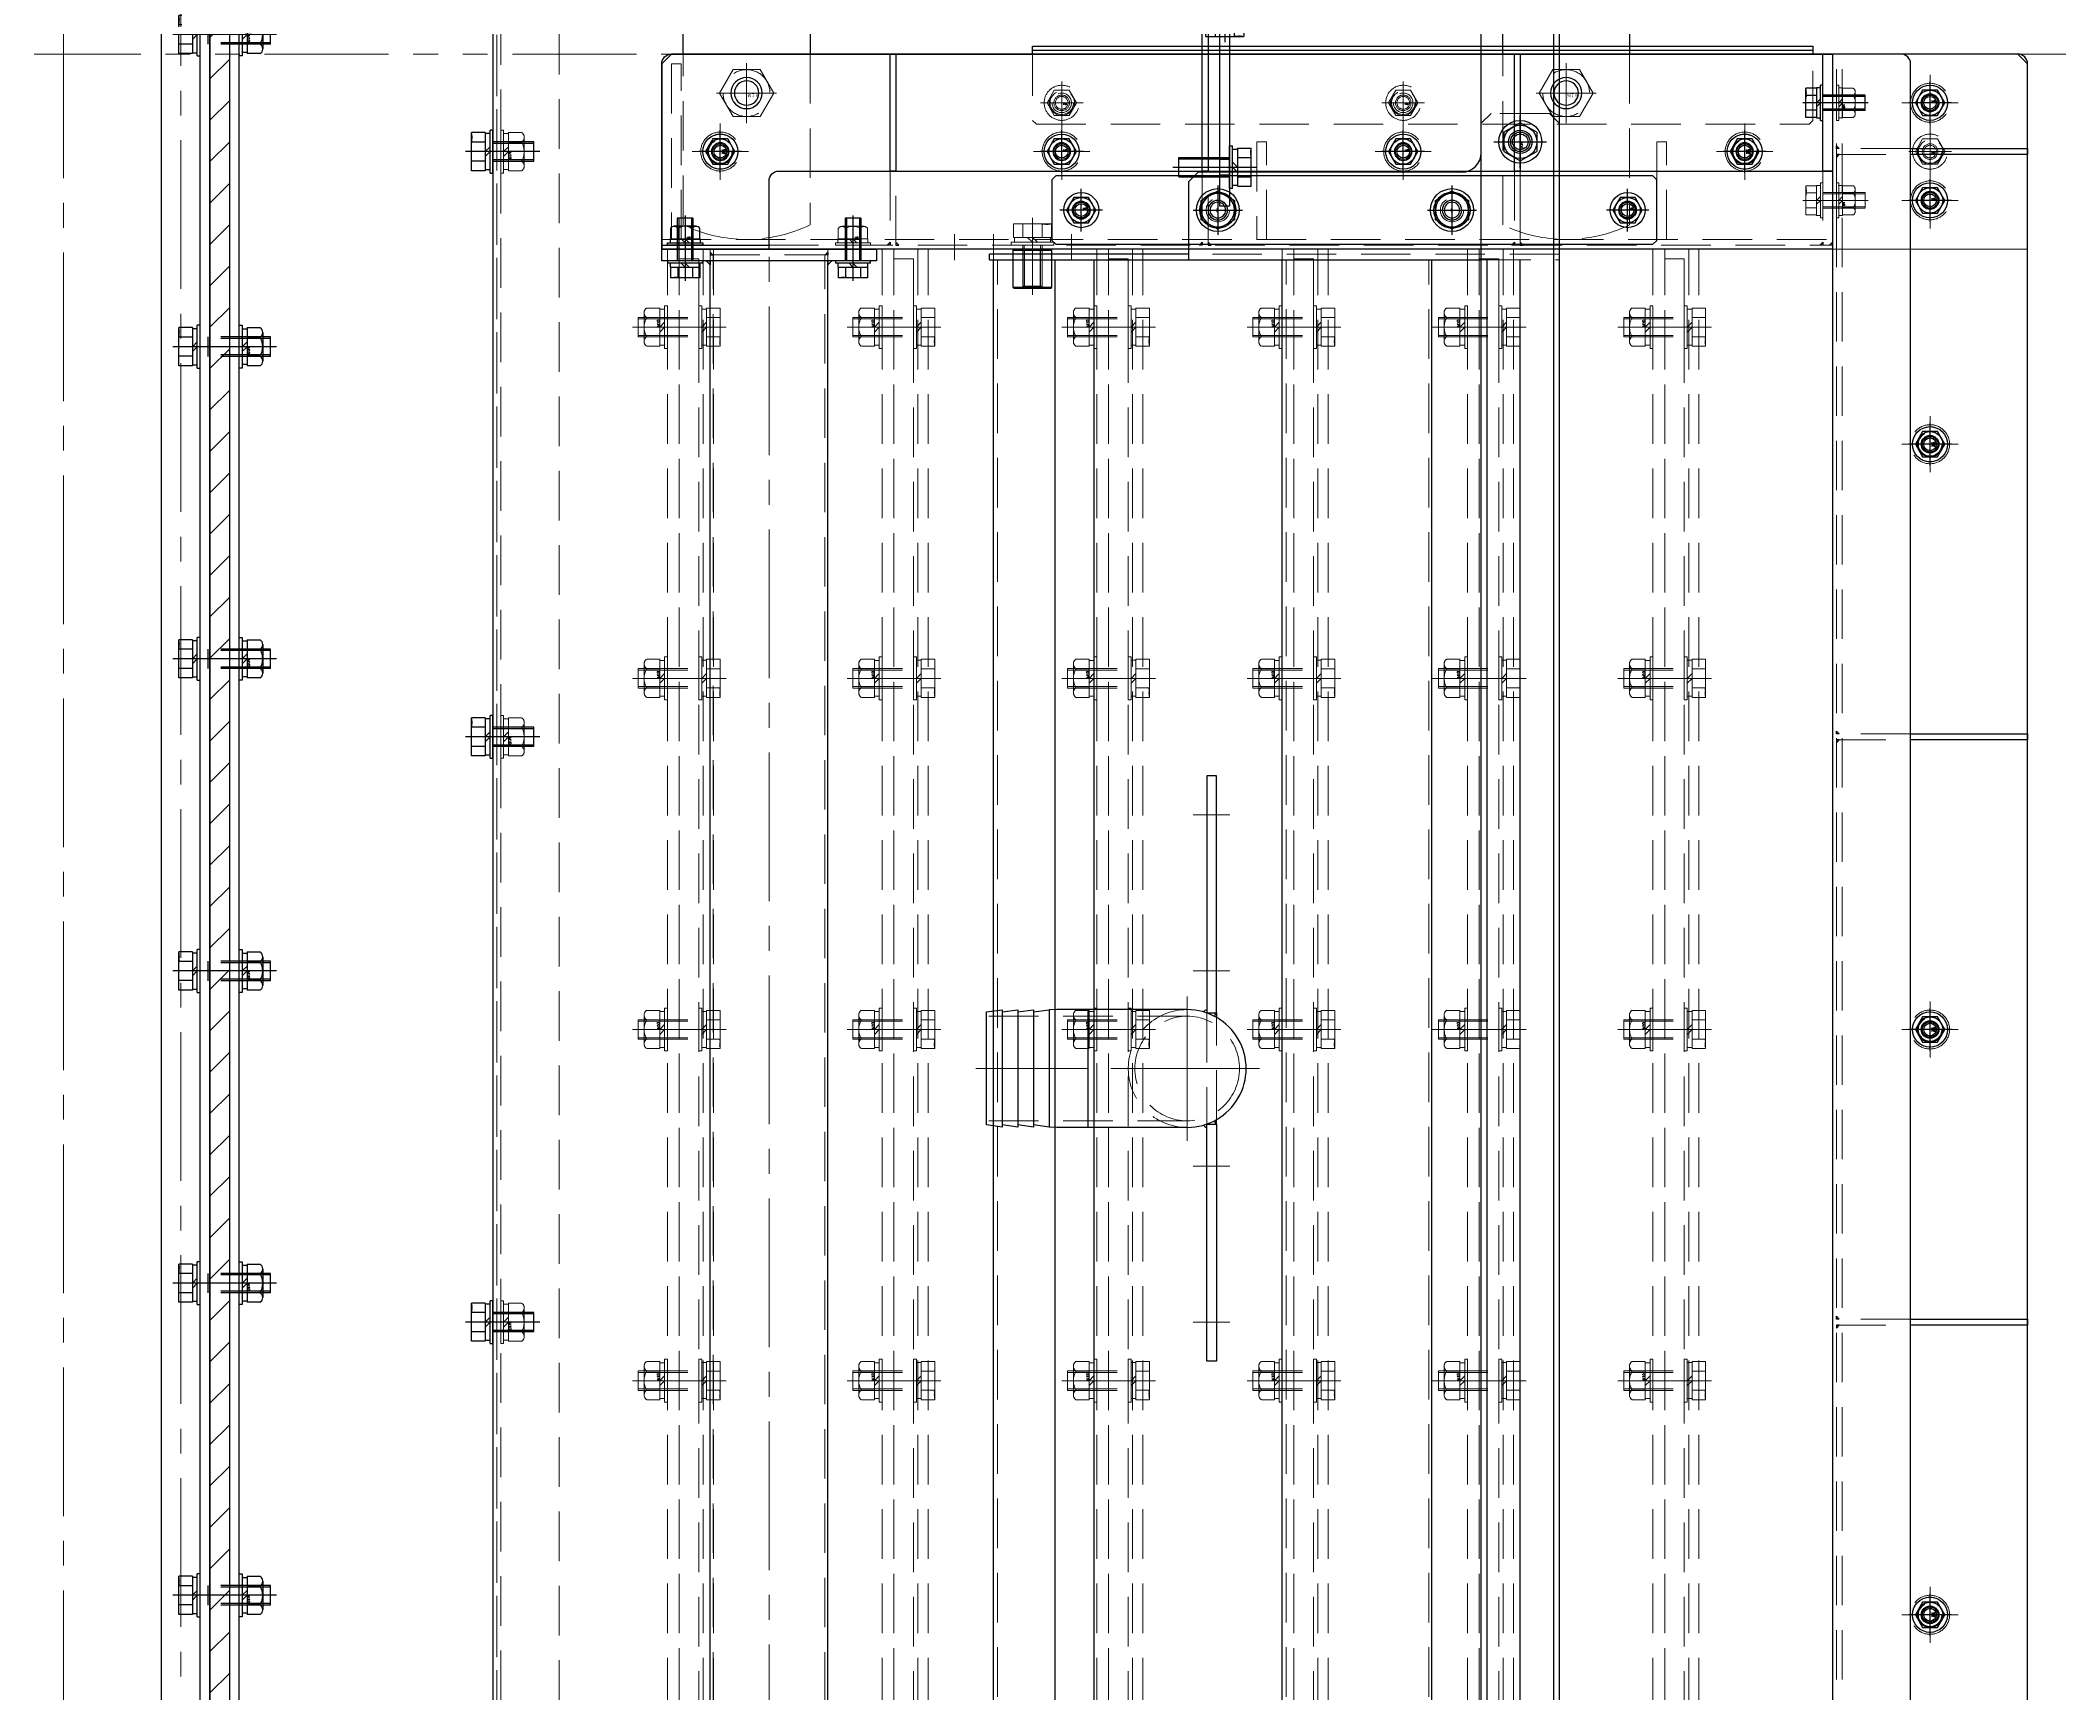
# Model space of a CAD drawing. Header units: millimetres. Extents: x -8731 to 85711, y -14522 to 31379.
# Drawn here: x 75653 to 76687, y 4998 to 5845 of the extents above; entities that cross this region are included whole.
import ezdxf

# ---------------------------------------------------------------- set-up
doc = ezdxf.new("R2010")
doc.units = ezdxf.units.MM
doc.header["$LTSCALE"] = 4
for name, pattern in [('CENTER2', [28.575, 19.05, -3.175, 3.175, -3.175]), ('HIDDEN', [9.525, 6.35, -3.175]), ('PHANTOM2', [31.75, 15.875, -3.175, 3.175, -3.175, 3.175, -3.175])]:
    doc.linetypes.add(name, pattern=pattern)
for name, color, linetype, lineweight in [('01_NORMAL', 7, 'Continuous', 25), ('04_HIDDEN', 2, 'HIDDEN', 13), ('05_CENTER', 4, 'CENTER2', 13), ('06_PHANTOM', 2, 'PHANTOM2', 13)]:
    doc.layers.add(name, color=color, linetype=linetype, lineweight=lineweight)
doc.layers.add('10_DRAFT', color=8, linetype='Continuous', lineweight=0, plot=False)
doc.styles.add('KANJI0', font='txt.shx', dxfattribs={"width": 0.9, "height": 30, "bigfont": 'bigfont'})
doc.styles.add('KSS_TXT', font='txt.shx', dxfattribs={"bigfont": 'extfont2.shx'})
doc.styles.add('KSS_TXT_L', font='txt.shx', dxfattribs={"height": 9, "bigfont": 'extfont2.shx'})

# ---------------------------------------------------------------- blocks, each defined once
blk = doc.blocks.new('A$C53D772FE_1_1_1')
at = {"color": 0}
blk.add_line((1030, 998), (1030, -998), dxfattribs=at)
at = {"layer": '04_HIDDEN'}
blk.add_line((1028, 998), (1028, -998), dxfattribs=at)
at = {"layer": '05_CENTER'}
for p, q in [((1020.4, 900), (1037.7, 900)), ((1020.4, 600), (1037.7, 600)), ((1020.4, 300), (1037.7, 300))]:
    blk.add_line(p, q, dxfattribs=at)
blk = doc.blocks.new('A$C3E9660DC_1_1_1')
at = {"color": 0}
for p, q in [((222, 1030), (222, -1030)), ((254, 1003), (254, -1003))]:
    blk.add_line(p, q, dxfattribs=at)
at = {"layer": '04_HIDDEN'}
blk.add_line((224, 1008), (224, -1008), dxfattribs=at)
at = {"layer": '05_CENTER'}
for p, q in [((0, -1056.7), (0, 1056.7)), ((214.3, 900), (231.7, 900)), ((214.3, 600), (231.7, 600)), ((214.3, 300), (231.7, 300))]:
    blk.add_line(p, q, dxfattribs=at)
blk = doc.blocks.new('A$C7AFA21F4_1_1_1')
at = {"color": 0}
for p, q in [((-9.8, 11), (9.8, 11)), ((-9.8, 4), (-9.8, 11)), ((-4.9, 4), (-4.9, 11)), ((4.9, 4), (4.9, 11)), ((9.8, 4), (9.8, 11)), ((-11, 1.5), (11, 1.5)), ((-11, 1.5), (-11, 0)), ((-11, 0), (11, 0)), ((9.8, 4), (-9.8, 4)), ((-9.2, 4), (-9.2, 1.5)), ((0, 1.5), (-2.5, 4)), ((0, 4), (2.5, 1.5)), ((9.2, 1.5), (9.2, 4)), ((11, 0), (11, 1.5))]:
    blk.add_line(p, q, dxfattribs=at)
at = {"color": 0, "linetype": 'CENTER2'}
blk.add_line((0, -24), (0, 14), dxfattribs=at)
at = {"color": 0, "linetype": 'HIDDEN'}
for p, q in [((-5, -21), (-5, 0)), ((-4.2, -21), (-4.2, 0)), ((4.2, -21), (4.2, 0)), ((5, -21), (5, 0)), ((-5, -21), (5, -21))]:
    blk.add_line(p, q, dxfattribs=at)
at = {"layer": '10_DRAFT', "style": 'KSS_TXT_L'}
blk.add_text('BT-M10x25L,SW,PW', height=0.3, dxfattribs=at).set_placement((5.1, 10.7))
blk = doc.blocks.new('M10Nza_1_1_1')
at = {"color": 0}
for p, q in [((-9.8, 4), (-9.8, 10.7)), ((-7.3, 12), (7.4, 12)), ((-4.9, 4), (-4.9, 10.7)), ((4.9, 10.7), (4.9, 4)), ((9.8, 10.7), (9.8, 4)), ((-9.8, 4), (9.8, 4)), ((-9.2, 1.5), (-9.2, 4)), ((0, 1.5), (-2.5, 4)), ((0, 4), (2.5, 1.5)), ((9.2, 4), (9.2, 1.5))]:
    blk.add_line(p, q, dxfattribs=at)
at = {"color": 0, "linetype": 'CENTER2'}
blk.add_line((0, 12), (0, 0), dxfattribs=at)
at = {"color": 0}
blk.add_lwpolyline([(-11, 1.5), (11, 1.5), (11, 0), (-11, 0)], close=True, dxfattribs=at)
for centre, radius, start, end in [((-7.3, 9.1), 2.94, 33.626, 146.374), ((0, 2.2), 9.8, 60, 120), ((7.4, 9.1), 2.94, 33.626, 146.374)]:
    blk.add_arc(centre, radius, start, end, dxfattribs=at)
at = {"layer": '10_DRAFT', "style": 'KSS_TXT'}
blk.add_text('M10', height=1.25, dxfattribs=at).set_placement((0.3, 4.1))
blk = doc.blocks.new('A$C020300C3_1')
at = {"xscale": -1}
blk.add_blockref('A$C53D772FE_1_1_1', (1250, 0), dxfattribs=at)
at = {"rotation": 90}
for p in [(220, 900), (220, 600), (220, 300)]:
    blk.add_blockref('A$C7AFA21F4_1_1_1', p, dxfattribs=at)
at = {"layer": '04_HIDDEN'}
blk.add_blockref('A$C3E9660DC_1_1_1', (0, 0), dxfattribs=at)
at = {"layer": '04_HIDDEN', "rotation": 270}
for p in [(224, 900), (224, 600), (224, 300)]:
    blk.add_blockref('M10Nza_1_1_1', p, dxfattribs=at)
blk = doc.blocks.new('A$C566E2A1C_1_1')
h = blk.add_hatch()
h.set_pattern_fill('_USER', color=3, scale=15, angle=135, pattern_type=0)
h.set_pattern_definition([(135, (-7933.037, 6558.574), (-10.606602, -10.606602), [])])
h.paths.add_polyline_path([(980, -10), (980, 0), (-920, 0), (-920, -10)])
h.paths.add_polyline_path([(-920, -10), (-920, 0), (-950, 0), (-950, -10)])
h.paths.add_polyline_path([(-950, -10), (-950, 0), (-980, 0), (-980, -10)])
at = {"color": 0}
blk.add_lwpolyline([(980, 0), (980, -10), (-980, -10), (-980, 0)], close=True, dxfattribs=at)
at = {"layer": '05_CENTER'}
for p, q in [((160, 3.9), (160, -13.5)), ((320, 3.9), (320, -13.5)), ((480, 3.9), (480, -13.5)), ((640, 3.9), (640, -13.5)), ((800, 3.9), (800, -13.5))]:
    blk.add_line(p, q, dxfattribs=at)
blk = doc.blocks.new('A$C6BE42790_1_1')
at = {"color": 0}
for points in [[(-1001.5, -10), (1001.5, -10), (1003, -8.5), (1003, 8.5), (1001.5, 10), (-1001.5, 10), (-1003, 8.5), (-1003, -8.5)], [(-980, -10), (980, -10), (980, -15), (-980, -15)]]:
    blk.add_lwpolyline(points, close=True, dxfattribs=at)
at = {"layer": '05_CENTER'}
for p, q in [((1020.1, 0), (-1020.1, 0)), ((160, -20.8), (160, -4.2)), ((320, -20.8), (320, -4.2)), ((480, -20.8), (480, -4.2)), ((640, -20.8), (640, -4.2)), ((800, -20.8), (800, -4.2))]:
    blk.add_line(p, q, dxfattribs=at)
blk = doc.blocks.new('A$C2CEA7AC3_1_1')
at = {"color": 0}
blk.add_lwpolyline([(-980, 0), (-980, -5), (980, -5), (980, 0)], close=True, dxfattribs=at)
at = {"layer": '05_CENTER'}
for p, q in [((160, -11.8), (160, 6.7)), ((320, -11.8), (320, 6.7)), ((480, -11.8), (480, 6.7)), ((640, -11.8), (640, 6.7)), ((800, -11.8), (800, 6.7))]:
    blk.add_line(p, q, dxfattribs=at)
blk = doc.blocks.new('A$C3D81658F_1_1_1')
at = {"color": 0}
for p, q in [((-9.8, 11), (9.8, 11)), ((-9.8, 4), (-9.8, 11)), ((-4.9, 4), (-4.9, 11)), ((4.9, 4), (4.9, 11)), ((9.8, 4), (9.8, 11)), ((-11, 1.5), (11, 1.5)), ((-11, 1.5), (-11, 0)), ((-11, 0), (11, 0)), ((9.8, 4), (-9.8, 4)), ((-9.3, 4), (-9.3, 1.5)), ((0, 1.5), (-2.5, 4)), ((0, 4), (2.5, 1.5)), ((9.2, 1.5), (9.2, 4)), ((11, 0), (11, 1.5))]:
    blk.add_line(p, q, dxfattribs=at)
at = {"color": 0, "linetype": 'CENTER2'}
blk.add_line((0, -39), (0, 14), dxfattribs=at)
at = {"color": 0, "linetype": 'HIDDEN'}
for p, q in [((-5, -36), (-5, 0)), ((5, -36), (5, 0)), ((-5, -4), (5, -4)), ((-4.2, -36), (-4.2, -4)), ((4.2, -36), (4.2, -4)), ((-5, -36), (5, -36))]:
    blk.add_line(p, q, dxfattribs=at)
at = {"layer": '10_DRAFT', "style": 'KSS_TXT_L'}
blk.add_text('BT-M10x40L,SW,PW', height=0.3, dxfattribs=at).set_placement((5.1, 10.7))
blk = doc.blocks.new('A$C3E2D5E31_1_1')
for name, p in [('A$C6BE42790_1_1', (0, 0)), ('A$C3D81658F_1_1_1', (160, -10)), ('A$C3D81658F_1_1_1', (320, -10)), ('A$C3D81658F_1_1_1', (480, -10)), ('A$C3D81658F_1_1_1', (640, -10)), ('A$C3D81658F_1_1_1', (800, -10)), ('A$C3D81658F_1_1_1', (960, -10)), ('A$C2CEA7AC3_1_1', (0, -25))]:
    blk.add_blockref(name, p)
at = {"color": 3}
blk.add_blockref('A$C566E2A1C_1_1', (0, -15), dxfattribs=at)
at = {"rotation": 180}
for p in [(160, -30), (320, -30), (480, -30), (640, -30), (800, -30), (960, -30)]:
    blk.add_blockref('M10Nza_1_1_1', p, dxfattribs=at)
blk = doc.blocks.new('A$C196B25A9_1_1')
blk.add_blockref('A$C3E2D5E31_1_1', (1050, -25))
blk = doc.blocks.new('A$C18E43E91_1_1')
at = {"color": 0}
blk.add_lwpolyline([(-22.5, -5), (22.5, -5), (22.5, 0), (-22.5, 0)], close=True, dxfattribs=at)
at = {"layer": '05_CENTER'}
blk.add_line((0, 4.5), (0, -9.6), dxfattribs=at)
blk = doc.blocks.new('A$C5BDD71DD_1_1')
at = {"color": 0}
blk.add_lwpolyline([(-35, 0), (115, 0), (115, 10), (-35, 10)], close=True, dxfattribs=at)
at = {"layer": '04_HIDDEN'}
for p, q in [((-3, 10), (-3, 0)), ((3, 10), (3, 0)), ((37, 10), (37, 0)), ((43, 10), (43, 0))]:
    blk.add_line(p, q, dxfattribs=at)
at = {"layer": '10_DRAFT'}
for p, q in [((0, 10), (0, 0)), ((40, 10), (40, 0))]:
    blk.add_line(p, q, dxfattribs=at)
blk = doc.blocks.new('A$C72D80D2E_1_1')
at = {"color": 0}
for p, q in [((-70, 75), (-70, -15)), ((-70, 75), (18, 75)), ((-65, 75), (-65, -15)), ((18, 75), (20, 73)), ((20, 73), (20, -13)), ((-65, 52.5), (-70, 52.5)), ((-70, 33), (-65, 33)), ((-70, 27), (-65, 27)), ((-70, 7.5), (-65, 7.5)), ((18, -15), (-70, -15)), ((20, -13), (18, -15))]:
    blk.add_line(p, q, dxfattribs=at)
for points in [[(6, 62.5), (6, 47.5, -1), (-6, 47.5), (-6, 62.5, -1)], [(6, -2.5), (6, 12.5, 1), (-6, 12.5), (-6, -2.5, 1)]]:
    blk.add_lwpolyline(points, format="xyb", close=True, dxfattribs=at)
at = {"layer": '04_HIDDEN'}
for p, q in [((-65, 35), (-70, 35)), ((-65, 34), (-70, 34)), ((-65, 26), (-70, 26)), ((-65, 25), (-70, 25))]:
    blk.add_line(p, q, dxfattribs=at)
at = {"layer": '05_CENTER'}
for p, q in [((0, 36.8), (0, 73.2)), ((10.3, 62.5), (-10.3, 62.5)), ((10.3, 55), (-10.3, 55)), ((10.3, 47.5), (-10.3, 47.5)), ((-60.9, 30), (-74.1, 30)), ((0, 23.2), (0, -13.2)), ((10.3, 12.5), (-10.3, 12.5)), ((10.3, 5), (-10.3, 5)), ((10.3, -2.5), (-10.3, -2.5))]:
    blk.add_line(p, q, dxfattribs=at)
blk = doc.blocks.new('A$C26AE4281_1_1')
at = {"color": 0}
for p, q in [((215, 5), (215, 0)), ((275, 5), (275, 0))]:
    blk.add_line(p, q, dxfattribs=at)
blk.add_lwpolyline([(-20, 0), (285, 0), (285, 5), (-20, 5)], close=True)
at = {"layer": '04_HIDDEN'}
for p, q in [((-5, 5), (-5, 0)), ((-4, 5), (-4, 0)), ((4, 5), (4, 0)), ((5, 5), (5, 0))]:
    blk.add_line(p, q, dxfattribs=at)
at = {"layer": '05_CENTER'}
blk.add_line((0, 9.1), (0, -4.1), dxfattribs=at)
blk = doc.blocks.new('10b_2_1')
at = {"color": 0, "linetype": 'CENTER2'}
for p, q in [((0, -13.5), (0, 13.5)), ((13.5, 0), (-13.5, 0))]:
    blk.add_line(p, q, dxfattribs=at)
at = {"color": 0}
for p, q in [((-4.9, 8.5), (-9.8, 0)), ((-9.8, 0), (-4.9, -8.5)), ((-4.9, 8.5), (4.9, 8.5)), ((9.8, 0), (4.9, 8.5)), ((4.9, -8.5), (9.8, 0)), ((-4.9, -8.5), (4.9, -8.5))]:
    blk.add_line(p, q, dxfattribs=at)
for radius in [11, 8.49, 5, 4]:
    blk.add_circle((0, 0), radius, dxfattribs=at)
at = {"layer": '10_DRAFT', "style": 'KSS_TXT'}
blk.add_text('M10', height=1.25, dxfattribs=at).set_placement((0.3, 0.1))
blk = doc.blocks.new('A$C7E374867_2_1')
at = {"color": 0}
for p, q in [((-9.8, 11), (9.8, 11)), ((-9.8, 4), (-9.8, 11)), ((-4.9, 4), (-4.9, 11)), ((4.9, 4), (4.9, 11)), ((9.8, 4), (9.8, 11)), ((-11, 1.5), (11, 1.5)), ((-11, 1.5), (-11, 0)), ((-11, 0), (11, 0)), ((9.8, 4), (-9.8, 4)), ((-9.3, 4), (-9.3, 1.5)), ((0, 1.5), (-2.5, 4)), ((0, 4), (2.5, 1.5)), ((9.2, 1.5), (9.2, 4)), ((11, 0), (11, 1.5))]:
    blk.add_line(p, q, dxfattribs=at)
at = {"color": 0, "linetype": 'CENTER2'}
blk.add_line((0, -29), (0, 14), dxfattribs=at)
at = {"color": 0, "linetype": 'HIDDEN'}
for p, q in [((-5, -26), (-5, 0)), ((-4.2, -26), (-4.2, 0)), ((4.2, -26), (4.2, 0)), ((5, -26), (5, 0)), ((-5, -26), (5, -26))]:
    blk.add_line(p, q, dxfattribs=at)
at = {"layer": '10_DRAFT', "style": 'KSS_TXT_L'}
blk.add_text('BT-M10x30L,SW,PW', height=0.3, dxfattribs=at).set_placement((5.1, 10.7))
blk = doc.blocks.new('A$C3FA900D2_1_1')
for name, p, rotation in [('A$C5BDD71DD_1_1', (255, 2.5), 90), ('A$C5BDD71DD_1_1', (265, 2.5), 90), ('A$C5BDD71DD_1_1', (275, 2.5), 90), ('A$C18E43E91_1_1', (83, 2.5), 90), ('A$C7E374867_2_1', (78, 2.5), 90), ('M10Nza_1_1_1', (88, 2.5), 270)]:
    blk.add_blockref(name, p, dxfattribs=dict(rotation=rotation))
for name, p in [('A$C72D80D2E_1_1', (148, -27.5)), ('10b_2_1', (148, 27.5)), ('A$C7E374867_2_1', (0, 5)), ('A$C26AE4281_1_1', (0, 0)), ('10b_2_1', (148, -22.5))]:
    blk.add_blockref(name, p)
blk = doc.blocks.new('A$C16EB5BEB_1_1')
at = {"xscale": -1, "rotation": 270}
blk.add_blockref('A$C3FA900D2_1_1', (27.5, 1932), dxfattribs=at)
blk = doc.blocks.new('M16Tz_1_1_1')
at = {"color": 0}
for radius in [8, 6.25]:
    blk.add_circle((0, 0), radius, dxfattribs=at)
at = {"layer": '05_CENTER'}
for p, q in [((0, -14.8), (0, 14.8)), ((14.8, 0), (-14.8, 0))]:
    blk.add_line(p, q, dxfattribs=at)
blk = doc.blocks.new('A$C248C13DD_1_1')
blk.add_lwpolyline([(90, 50), (-33, 50), (-35, 48), (-35, -13), (-33, -15), (90, -15)])
at = {"color": 0}
for points in [[(-5, 41), (5, 41, -1), (5, 29), (-5, 29, -1)], [(-5, -6), (5, -6, 1), (5, 6), (-5, 6, 1)]]:
    blk.add_lwpolyline(points, format="xyb", close=True, dxfattribs=at)
at = {"layer": '04_HIDDEN'}
for points in [[(177.6, 50), (90, 50)], [(90, -15), (177.6, -15)]]:
    blk.add_lwpolyline(points, dxfattribs=at)
blk.add_arc((110, 17.5), 75, 334.3207, 25.6793, dxfattribs=at)
at = {"layer": '05_CENTER'}
for p, q in [((-5, 45.5), (-5, 24.5)), ((0, 45.5), (0, 24.5)), ((5, 45.5), (5, 24.5)), ((15.7, 35), (-15.7, 35)), ((-5, -10.5), (-5, 10.5)), ((0, -10.5), (0, 10.5)), ((5, -10.5), (5, 10.5)), ((15.7, 0), (-15.7, 0))]:
    blk.add_line(p, q, dxfattribs=at)
blk.add_blockref('M16Tz_1_1_1', (110, 17.5))
blk = doc.blocks.new('M16Bu_1_1')
at = {"color": 0}
for p, q in [((-6.9, 12), (-13.9, 0)), ((6.9, 12), (-6.9, 12)), ((13.9, 0), (6.9, 12)), ((-13.9, 0), (-6.9, -12)), ((6.9, -12), (13.9, 0)), ((-6.9, -12), (6.9, -12))]:
    blk.add_line(p, q, dxfattribs=at)
at = {"color": 0, "linetype": 'CENTER2'}
for p, q in [((0, -15.4), (0, 15.4)), ((15.4, 0), (-15.4, 0))]:
    blk.add_line(p, q, dxfattribs=at)
at = {"color": 0}
blk.add_circle((0, 0), 12, dxfattribs=at)
at = {"layer": '10_DRAFT', "style": 'KANJI0', "width": 0.82}
blk.add_text('Ｍ１６', height=1.71, dxfattribs=at).set_placement((0.4, 0.2))
blk = doc.blocks.new('A$C133D4326_1_1')
at = {"rotation": 90}
blk.add_blockref('A$C248C13DD_1_1', (0, 0), dxfattribs=at)
for p in [(-35, 0), (0, 0)]:
    blk.add_blockref('10b_2_1', p)
at = {"layer": '04_HIDDEN'}
blk.add_blockref('M16Bu_1_1', (-17.5, 110), dxfattribs=at)
blk = doc.blocks.new('A$C76D83096_1_1_1')
at = {"color": 0}
for p, q in [((6, 30.2), (1694, 30.2)), ((6, -30.2), (1694, -30.2))]:
    blk.add_line(p, q, dxfattribs=at)
blk.add_lwpolyline([(1700, -55), (1694, -55), (1694, 55), (1700, 55)], close=True, dxfattribs=at)
at = {"color": 3}
for points in [[(1694, 30.2), (1692, 30.2), (1692, 30.2), (1694, 32.2)], [(1697, 30.2), (1697, 28.8), (1698.5, 30.2), (1698.5, 30.2)], [(1694, -30.2), (1692, -30.2), (1692, -30.2), (1694, -32.2)], [(1697, -30.2), (1697, -28.7), (1698.5, -30.2), (1698.5, -30.2)]]:
    blk.add_lwpolyline(points, close=True, dxfattribs=at)
at = {"layer": '04_HIDDEN'}
for p, q in [((3, 28.6), (1697, 28.6)), ((1700, 30.2), (1694, 30.2)), ((1697, 30.2), (1697, -30.2)), ((3, -28.6), (1697, -28.6)), ((1700, -30.2), (1694, -30.2))]:
    blk.add_line(p, q, dxfattribs=at)
at = {"layer": '05_CENTER'}
for p, q in [((1705.8, 43), (1688.3, 43)), ((-5.8, 0), (1705.7, 0)), ((1705.8, -43), (1688.3, -43))]:
    blk.add_line(p, q, dxfattribs=at)
blk = doc.blocks.new('A$C31BA7C9D_1_1_1')
at = {"color": 0}
blk.add_line((-30, 50), (1670, 50), dxfattribs=at)
blk.add_lwpolyline([(1670, -50), (1670, -50), (-30, -50), (-30, -50)], dxfattribs=at)
for centre, radius in [((970, 0), 10), ((970, 0), 4.5), ((1270, 0), 10), ((1270, 0), 4.5), ((1570, 0), 10), ((1570, 0), 4.5)]:
    blk.add_circle(centre, radius, dxfattribs=at)
at = {"layer": '05_CENTER'}
for p, q in [((970, -14.4), (970, 14.4)), ((1270, -14.4), (1270, 14.4)), ((1570, -14.4), (1570, 14.4)), ((955.6, 0), (984.4, 0)), ((1255.6, 0), (1284.4, 0)), ((1555.6, 0), (1584.4, 0))]:
    blk.add_line(p, q, dxfattribs=at)
at = {"layer": '10_DRAFT'}
blk.add_line((1670, 50), (1670, -50), dxfattribs=at)
blk = doc.blocks.new('A$C4A032556_1_1_1')
at = {"color": 0}
blk.add_lwpolyline([(150, 50), (150, 50), (150, -45), (145, -50), (-545, -50), (-550, -45), (-550, 50)], dxfattribs=at)
for centre in [(100, 25), (-520, 0), (-345, 0), (-170, 0), (5, 0), (100, -25)]:
    blk.add_circle(centre, 4.5, dxfattribs=at)
at = {"layer": '04_HIDDEN'}
blk.add_lwpolyline([(-550, 50), (150, 50)], dxfattribs=at)
for centre in [(100, 25), (-520, 0), (-345, 0), (-170, 0), (5, 0), (100, -25)]:
    blk.add_circle(centre, 10, dxfattribs=at)
at = {"layer": '05_CENTER'}
for p, q in [((100, 10.6), (100, 39.4)), ((114.4, 25), (85.6, 25)), ((-520, -14.4), (-520, 14.4)), ((-345, -14.4), (-345, 14.4)), ((-170, -14.4), (-170, 14.4)), ((5, -14.4), (5, 14.4)), ((-505.6, 0), (-534.4, 0)), ((-330.6, 0), (-359.4, 0)), ((-155.6, 0), (-184.4, 0)), ((19.4, 0), (-9.4, 0)), ((100, -39.4), (100, -10.6)), ((114.4, -25), (85.6, -25))]:
    blk.add_line(p, q, dxfattribs=at)
blk = doc.blocks.new('A$C73615150_1_1_1')
at = {"color": 0}
for p, q in [((-80, 48), (-25, 48)), ((-25, 50), (-25, 15)), ((-20, 10), (520, 10))]:
    blk.add_line(p, q, dxfattribs=at)
blk.add_lwpolyline([(520, -50), (520, -50), (520, 50), (-80, 50), (-80, -45, 0.414214), (-75, -50), (-75, -50), (520, -50)], format="xyb", dxfattribs=at)
at = {"color": 3}
for points in [[(37, 48), (35.5, 48), (35.5, 48), (37, 46.5)], [(40, 48), (41.5, 48), (41.5, 48), (40, 46.5)], [(197, 48), (195.5, 48), (195.5, 48), (197, 46.5)], [(200, 48), (201.5, 48), (201.5, 48), (200, 46.5)], [(357, 48), (355.5, 48), (355.5, 48), (357, 46.5)], [(360, 48), (361.5, 48), (361.5, 48), (360, 46.5)], [(515, 48), (513.5, 48), (513.5, 48), (515, 46.5)], [(520, 48), (518.5, 48), (518.5, 48), (520, 46.5)]]:
    blk.add_lwpolyline(points, close=True, dxfattribs=at)
at = {"color": 0}
for points in [[(40, 10), (37, 10), (37, -50), (40, -50)], [(200, 10), (197, 10), (197, -92), (200, -92)], [(360, 10), (357, 10), (357, -50), (360, -50)], [(520, 10), (515, 10), (515, -50), (520, -50)]]:
    blk.add_lwpolyline(points, close=True, dxfattribs=at)
for centre in [(135, 30), (415, 30), (-50, 0), (125, 0), (300, 0), (475, 0)]:
    blk.add_circle(centre, 4.5, dxfattribs=at)
blk.add_arc((-20, 15), 5, 180, 270, dxfattribs=at)
at = {"layer": '04_HIDDEN'}
for p, q in [((-25, 48), (520, 48)), ((37, 10), (37, 48)), ((40, 48), (40, 10)), ((197, 10), (197, 48)), ((200, 48), (200, 10)), ((357, 10), (357, 48)), ((360, 10), (360, 48)), ((360, 48), (360, 10)), ((515, 10), (515, 48)), ((520, 48), (520, 10)), ((197, -69), (200, -69)), ((197, -81), (200, -81))]:
    blk.add_line(p, q, dxfattribs=at)
at = {"layer": '05_CENTER'}
for p, q in [((-68, 42.4), (-68, 55.6)), ((18, 42.4), (18, 55.6)), ((70, 42.4), (70, 55.6)), ((90, 42.4), (90, 55.6)), ((110, 42.4), (110, 55.6)), ((130, 42.4), (130, 55.6)), ((135, 22.7), (135, 37.3)), ((415, 22.7), (415, 37.3)), ((142.3, 30), (127.7, 30)), ((422.3, 30), (407.7, 30)), ((509.2, 25), (525.9, 25)), ((-50, -9.3), (-50, 9.3)), ((125, -9.3), (125, 9.3)), ((300, -9.3), (300, 9.3)), ((475, -9.3), (475, 9.3)), ((-40.7, 0), (-59.3, 0)), ((134.3, 0), (115.7, 0)), ((309.3, 0), (290.7, 0)), ((484.3, 0), (465.7, 0)), ((509.2, -25), (525.9, -25)), ((191.6, -75), (205.2, -75))]:
    blk.add_line(p, q, dxfattribs=at)
at = {"layer": '10_DRAFT'}
blk.add_line((-25, 48), (-25, 50), dxfattribs=at)
blk = doc.blocks.new('A$C736D5B8A_1_1_1')
at = {"color": 0}
blk.add_line((-117, 10), (1773, 10), dxfattribs=at)
blk.add_lwpolyline([(-117, -50), (1773, -50, 0.414214), (1778, -45), (1778, 50), (-122, 50), (-122, -45, 0.414214)], format="xyb", close=True, dxfattribs=at)
at = {"color": 3}
for points in [[(1126.5, 48), (1125, 48), (1125, 48), (1126.5, 46.5)], [(1129.5, 48), (1131, 48), (1131, 48), (1129.5, 46.5)], [(1426.5, 48), (1425, 48), (1425, 48), (1426.5, 46.5)], [(1429.5, 48), (1431, 48), (1431, 48), (1429.5, 46.5)], [(1726.5, 48), (1725, 48), (1725, 48), (1726.5, 46.5)], [(1729.5, 48), (1731, 48), (1731, 48), (1729.5, 46.5)]]:
    blk.add_lwpolyline(points, close=True, dxfattribs=at)
at = {"color": 0}
for points in [[(1126.5, 10), (1129.5, 10), (1129.5, -50), (1126.5, -50)], [(1426.5, 10), (1429.5, 10), (1429.5, -50), (1426.5, -50)], [(1726.5, 10), (1729.5, 10), (1729.5, -50), (1726.5, -50)]]:
    blk.add_lwpolyline(points, close=True, dxfattribs=at)
for centre in [(978, 0), (1278, 0), (1578, 0), (1703, 0), (1753, 0)]:
    blk.add_circle(centre, 4.5, dxfattribs=at)
blk.add_arc((1773, 15), 5, 270, 0, dxfattribs=at)
at = {"layer": '04_HIDDEN'}
for p, q in [((-122, 48), (1778, 48)), ((1126.5, 48), (1126.5, 10)), ((1129.5, 10), (1129.5, 48)), ((1426.5, 48), (1426.5, 10)), ((1429.5, 10), (1429.5, 48)), ((1726.5, 48), (1726.5, 10)), ((1729.5, 10), (1729.5, 48))]:
    blk.add_line(p, q, dxfattribs=at)
at = {"layer": '05_CENTER'}
for p, q in [((1703, 55.8), (1703, 42.1)), ((1753, 55.8), (1753, 42.1)), ((978, -9.3), (978, 9.3)), ((1278, -9.3), (1278, 9.3)), ((1578, -9.3), (1578, 9.3)), ((1703, -9.3), (1703, 9.3)), ((1753, -9.3), (1753, 9.3)), ((968.7, 0), (987.3, 0)), ((1268.7, 0), (1287.3, 0)), ((1568.7, 0), (1587.3, 0)), ((1693.7, 0), (1712.3, 0)), ((1743.7, 0), (1762.3, 0))]:
    blk.add_line(p, q, dxfattribs=at)
blk = doc.blocks.new('M8Nza_1_1_1')
at = {"color": 0}
for p, q in [((-7.7, 3.2), (7.7, 3.2)), ((-7.7, 3.2), (-7.7, 1.2)), ((-7.5, 8.7), (-7.5, 3.2)), ((5.6, 9.7), (-5.6, 9.7)), ((-3.8, 3.2), (-3.8, 8.7)), ((0, 1.2), (-2, 3.2)), ((0, 3.2), (2, 1.2)), ((3.7, 8.7), (3.7, 3.2)), ((7.5, 3.2), (7.5, 8.7)), ((7.7, 3.2), (7.7, 1.2))]:
    blk.add_line(p, q, dxfattribs=at)
at = {"color": 0, "linetype": 'CENTER2'}
blk.add_line((0, 9.7), (0, 0), dxfattribs=at)
at = {"color": 0}
blk.add_lwpolyline([(-9, 1.2), (9, 1.2), (9, 0), (-9, 0)], close=True, dxfattribs=at)
for centre, radius, start, end in [((-5.6, 7.4), 2.25, 33.626, 146.374), ((0, 2.2), 7.5, 60, 120), ((5.6, 7.4), 2.25, 33.626, 146.374)]:
    blk.add_arc(centre, radius, start, end, dxfattribs=at)
at = {"layer": '10_DRAFT', "style": 'KSS_TXT'}
blk.add_text('M8', height=1, dxfattribs=at).set_placement((0.9, 3.3))
blk = doc.blocks.new('A$C46CB4146_1_1_1')
at = {"color": 0}
for p, q in [((-9, 1.2), (9, 1.2)), ((-9, 1.2), (-9, 0)), ((-7.7, 3.2), (-7.7, 1.2)), ((7.7, 3.2), (-7.7, 3.2)), ((-7.5, 8.7), (7.5, 8.7)), ((-7.5, 3.2), (-7.5, 8.7)), ((-3.8, 3.2), (-3.8, 8.7)), ((0, 1.2), (-2, 3.2)), ((0, 3.2), (2, 1.2)), ((3.8, 3.2), (3.8, 8.7)), ((7.5, 3.2), (7.5, 8.7)), ((7.7, 1.2), (7.7, 3.2)), ((9, 0), (9, 1.2)), ((-9, 0), (9, 0))]:
    blk.add_line(p, q, dxfattribs=at)
at = {"color": 0, "linetype": 'CENTER2'}
blk.add_line((0, -23.3), (0, 10.2), dxfattribs=at)
at = {"color": 0, "linetype": 'HIDDEN'}
for p, q in [((-4, -21.8), (-4, 0)), ((-3.3, -21.8), (-3.3, 0)), ((3.3, -21.8), (3.3, 0)), ((4, -21.8), (4, 0)), ((-4, -21.8), (4, -21.8))]:
    blk.add_line(p, q, dxfattribs=at)
at = {"layer": '10_DRAFT', "style": 'KSS_TXT_L'}
blk.add_text('BT-M8x25L,SW,PW', height=0.3, dxfattribs=at).set_placement((3, 8.4))
blk = doc.blocks.new('8b_1_1_1')
at = {"color": 0, "linetype": 'CENTER2'}
for p, q in [((0, -10.9), (0, 10.9)), ((10.9, 0), (-10.9, 0))]:
    blk.add_line(p, q, dxfattribs=at)
at = {"color": 0}
for p, q in [((-3.8, 6.5), (-7.5, 0)), ((-3.8, 6.5), (-7.5, 0)), ((-7.5, 0), (-3.8, -6.5)), ((-7.5, 0), (-3.8, -6.5)), ((3.8, 6.5), (-3.8, 6.5)), ((3.8, 6.5), (-3.8, 6.5)), ((7.5, 0), (3.8, 6.5)), ((7.5, 0), (3.8, 6.5)), ((3.8, -6.5), (7.5, 0)), ((3.8, -6.5), (7.5, 0)), ((-3.8, -6.5), (3.8, -6.5)), ((-3.8, -6.5), (3.8, -6.5))]:
    blk.add_line(p, q, dxfattribs=at)
for radius in [9, 6.5, 4, 3.25]:
    blk.add_circle((0, 0), radius, dxfattribs=at)
at = {"layer": '10_DRAFT', "style": 'KSS_TXT'}
blk.add_text('M8', height=1, dxfattribs=at).set_placement((0.8, 0.1))
blk = doc.blocks.new('FWTAS-D20-M10-T20.0a_1_1')
at = {"color": 0}
for p, q in [((-10, -0.5), (10, -0.5)), ((-10, -19.5), (10, -19.5))]:
    blk.add_line(p, q, dxfattribs=at)
blk.add_lwpolyline([(-9.5, -20), (9.5, -20), (10, -19.5), (10, -0.5), (9.5, 0), (-9.5, 0), (-10, -0.5), (-10, -19.5)], close=True, dxfattribs=at)
at = {"layer": '04_HIDDEN', "color": 0}
for p, q in [((-5, 0), (-5, -20)), ((-4, 0), (-4, -20)), ((4, 0), (4, -20)), ((5, 0), (5, -20))]:
    blk.add_line(p, q, dxfattribs=at)
at = {"layer": '05_CENTER', "color": 0}
blk.add_line((0, -23.4), (0, 3.4), dxfattribs=at)
blk = doc.blocks.new('A$C7CBE1021_1_1')
at = {"color": 0}
blk.add_lwpolyline([(-13, -17.5), (293, -17.5), (295, -15.5), (295, 15.5), (293, 17.5), (-13, 17.5), (-15, 15.5), (-15, -15.5)], close=True, dxfattribs=at)
for centre in [(0, 0), (280, 0)]:
    blk.add_circle(centre, 4.5, dxfattribs=at)
at = {"layer": '05_CENTER'}
for p, q in [((0, -7.3), (0, 7.3)), ((280, -7.3), (280, 7.3)), ((7.3, 0), (-7.3, 0)), ((287.3, 0), (272.7, 0))]:
    blk.add_line(p, q, dxfattribs=at)
blk = doc.blocks.new('NTFLS-20b_1_1')
at = {"color": 0, "linetype": 'CENTER2'}
for p, q in [((0, -11.1), (0, 11.1)), ((11.1, 0), (-11.1, 0))]:
    blk.add_line(p, q, dxfattribs=at)
at = {"color": 0}
for p, q in [((-4.9, 8.5), (-9.8, 0)), ((-9.8, 0), (-4.9, -8.5)), ((-4.9, 8.5), (4.9, 8.5)), ((9.8, 0), (4.9, 8.5)), ((4.9, -8.5), (9.8, 0)), ((-4.9, -8.5), (4.9, -8.5))]:
    blk.add_line(p, q, dxfattribs=at)
for radius in [8.49, 5, 4]:
    blk.add_circle((0, 0), radius, dxfattribs=at)
blk = doc.blocks.new('A$C69041DDD_1_1_1')
at = {"color": 0}
for p, q in [((77, 889.5), (72, 884.5)), ((72, 884.5), (72, 844.5)), ((212, 889.5), (77, 889.5)), ((72, 847.5), (-30, 847.5)), ((-30, 844.5), (-30, 847.5)), ((-30, 844.5), (222, 844.5)), ((-28, -844.5), (-28, 844.5)), ((120, -844.5), (120, 844.5)), ((196.6, -844.5), (196.6, 844.5)), ((222, -844.5), (222, 844.5)), ((225, -844.5), (225, 844.5)), ((242, -844.5), (242, 844.5))]:
    blk.add_line(p, q, dxfattribs=at)
at = {"color": 3}
for p, q in [((3.6, -844.5), (3.6, 844.5)), ((23.6, -844.5), (23.6, 844.5))]:
    blk.add_line(p, q, dxfattribs=at)
at = {"color": 0}
blk.add_circle((242, 905), 6, dxfattribs=at)
blk.add_arc((212, 899.5), 10, 270, 0, dxfattribs=at)
at = {"layer": '04_HIDDEN'}
for p, q in [((227, 919.5), (222, 914.5)), ((222, 914.5), (222, 899.5)), ((257, 919.5), (227, 919.5)), ((262, 914.5), (257, 919.5)), ((262, 844.5), (262, 914.5)), ((-26, -844.5), (-26, 844.5)), ((2, 844.5), (2, 847.5)), ((262, 847.5), (72, 847.5)), ((122, -844.5), (122, 844.5)), ((195.2, -844.5), (195.2, 844.5)), ((222, 844.5), (262, 844.5))]:
    blk.add_line(p, q, dxfattribs=at)
for centre in [(87, 870), (207, 870)]:
    blk.add_circle(centre, 6, dxfattribs=at)
at = {"layer": '05_CENTER'}
for p, q in [((242, 914.3), (242, 895.7)), ((232.7, 905), (251.3, 905)), ((87, 880.1), (87, 859.9)), ((207, 880.1), (207, 859.9)), ((76.9, 870), (97.1, 870)), ((196.9, 870), (217.1, 870))]:
    blk.add_line(p, q, dxfattribs=at)
at = {"layer": '10_DRAFT'}
blk.add_line((-8, 844.5), (-8, 847.5), dxfattribs=at)
at = {"color": 4, "xscale": -1, "rotation": 270}
for p in [(87, 870), (207, 870)]:
    blk.add_blockref('NTFLS-20b_1_1', p, dxfattribs=at)
blk = doc.blocks.new('A$C5EC12063_1_1')
at = {"color": 0}
blk.add_line((-1955, 17), (145, 17), dxfattribs=at)
blk.add_lwpolyline([(-1955, 20), (145, 20), (145, -15), (140, -20), (-1950, -20), (-1955, -15)], close=True, dxfattribs=at)
blk.add_circle((-1810, 0), 6, dxfattribs=at)
at = {"layer": '05_CENTER'}
for p, q in [((-1810, -9.3), (-1810, 9.3)), ((-1819.3, 0), (-1800.7, 0))]:
    blk.add_line(p, q, dxfattribs=at)
blk = doc.blocks.new('A$C491655AE_1_1_1')
at = {"color": 0, "linetype": 'CENTER2'}
for p, q in [((0, -12.6), (0, 12.6)), ((-12.6, 0), (12.6, 0))]:
    blk.add_line(p, q, dxfattribs=at)
at = {"color": 0}
for p, q in [((-9.8, 0), (-4.9, 8.5)), ((-4.9, -8.5), (-9.8, 0)), ((-4.9, 8.5), (4.9, 8.5)), ((4.9, 8.5), (9.8, 0)), ((9.8, 0), (4.9, -8.5)), ((4.9, -8.5), (-4.9, -8.5))]:
    blk.add_line(p, q, dxfattribs=at)
for radius in [11, 9.25]:
    blk.add_circle((0, 0), radius, dxfattribs=at)
at = {"layer": '10_DRAFT', "style": 'KSS_TXT_L'}
blk.add_text('BT-M10', height=0.3, dxfattribs=at).set_placement((-0.7, -0.5))
blk = doc.blocks.new('A$C48F4429B_1_1')
for name, p in [('A$C5EC12063_1_1', (57.5, 220)), ('10b_2_1', (-1752.5, 220)), ('A$C491655AE_1_1_1', (-1717.5, 185)), ('A$C491655AE_1_1_1', (-1717.5, 65))]:
    blk.add_blockref(name, p)
at = {"rotation": 90}
blk.add_blockref('A$C69041DDD_1_1_1', (-847.5, -22), dxfattribs=at)
blk = doc.blocks.new('A$C171B1F0E_1_1')
at = {"color": 0}
for p, q in [((-102.8, 29), (-94.8, 30.1)), ((-102.8, -28.9), (-102.8, 29)), ((-94.8, 30.1), (-94.8, -30)), ((-94.8, 29), (-86.8, 30.1)), ((-86.8, 30.1), (-86.8, -30)), ((-86.8, 29), (-78.8, 30.1)), ((-78.8, 30.1), (-78.8, -30)), ((-78.8, 29), (-70.8, 30.1)), ((-66.8, 30.3), (-70.8, 30.1)), ((-70.8, 30.1), (-70.8, -30)), ((0, 30.3), (-66.8, 30.3)), ((-50.8, -30.2), (-50.8, 30.3)), ((15, 28.5), (15, 26.3)), ((-94.8, -30), (-102.8, -28.9)), ((-86.8, -30), (-94.8, -28.9)), ((-78.8, -30), (-86.8, -28.9)), ((-70.8, -30), (-78.8, -28.9)), ((-66.8, -30.2), (-70.8, -30)), ((0, -30.2), (-66.8, -30.2)), ((15, -28.5), (15, -26.3))]:
    blk.add_line(p, q, dxfattribs=at)
for points in [[(10, 28.5), (15, 28.5), (15, 150), (10, 150)], [(10, -28.5), (15, -28.5), (15, -150), (10, -150)]]:
    blk.add_lwpolyline(points, close=True, dxfattribs=at)
blk.add_arc((0, 0), 30.2, 269.9995, 90, dxfattribs=at)
at = {"color": 3}
for centre, radius, start, end in [((10.4, 27.9), 2.28, 101.3016, 150.9359), ((10, 28.5), 4.51, 336.4225, 0), ((10.4, -27.9), 2.28, 209.0641, 258.6984), ((10, -28.5), 4.51, 0, 23.5775)]:
    blk.add_arc(centre, radius, start, end, dxfattribs=at)
at = {"layer": '04_HIDDEN'}
for p, q in [((0, 26.8), (-102.8, 26.8)), ((10, 28.5), (10, -28.5)), ((15, -26.3), (15, 26.3)), ((0, -26.8), (-102.8, -26.8))]:
    blk.add_line(p, q, dxfattribs=at)
blk.add_circle((0, 0), 26.8, dxfattribs=at)
blk.add_arc((0, 0), 30.2, 90, 270, dxfattribs=at)
at = {"layer": '05_CENTER'}
for p, q in [((21.9, 130), (3.1, 130)), ((21.9, 50), (3.1, 50)), ((0, -37), (0, 37)), ((37, 0), (-108.3, 0)), ((-102.8, 0), (-50.8, 0)), ((21.9, -50), (3.1, -50)), ((21.9, -130), (3.1, -130))]:
    blk.add_line(p, q, dxfattribs=at)
blk = doc.blocks.new('A$C5F8F3055_1_1')
for name, p, rotation in [('A$C48F4429B_1_1', (-480, -847.5), 270), ('A$C736D5B8A_1_1_1', (-50, -828), 90), ('A$C46CB4146_1_1_1', (-105, 925), 90), ('A$C46CB4146_1_1_1', (-688, 844), 180), ('A$C46CB4146_1_1_1', (-602, 844), 180), ('A$C76D83096_1_1_1', (-645, -850), 90)]:
    blk.add_blockref(name, p, dxfattribs=dict(rotation=rotation))
at = {"xscale": -1, "rotation": 180}
for name, p in [('A$C73615150_1_1_1', (-620, 900)), ('A$C4A032556_1_1_1', (-150, 900))]:
    blk.add_blockref(name, p, dxfattribs=at)
for name, p in [('8b_1_1_1', (-50, 925)), ('8b_1_1_1', (-670, 900)), ('8b_1_1_1', (-495, 900)), ('8b_1_1_1', (-320, 900)), ('8b_1_1_1', (-145, 900)), ('A$C7CBE1021_1_1', (-485, 870)), ('8b_1_1_1', (-485, 870)), ('8b_1_1_1', (-205, 870)), ('8b_1_1_1', (-50, 875)), ('M8Nza_1_1_1', (-688, 852)), ('8b_1_1_1', (-50, 750)), ('A$C171B1F0E_1_1', (-430.7, 430)), ('8b_1_1_1', (-50, 450)), ('8b_1_1_1', (-50, 150))]:
    blk.add_blockref(name, p)
at = {"color": 4}
blk.add_blockref('FWTAS-D20-M10-T20.0a_1_1', (-510, 850), dxfattribs=at)
at = {"layer": '04_HIDDEN'}
for name, p, rotation in [('M8Nza_1_1_1', (-98, 925), 270), ('A$C46CB4146_1_1_1', (-105, 875), 90), ('M8Nza_1_1_1', (-98, 875), 270), ('A$C31BA7C9D_1_1_1', (-50, -820), 90)]:
    blk.add_blockref(name, p, dxfattribs=dict(at, rotation=rotation))
for name, p in [('M8Nza_1_1_1', (-602, 852)), ('A$C7AFA21F4_1_1_1', (-510, 852))]:
    blk.add_blockref(name, p, dxfattribs=at)
blk = doc.blocks.new('A$C4A1F29E2_1_1_1')
at = {"color": 0}
blk.add_lwpolyline([(-27.5, 0), (1662.5, 0), (1662.5, 10), (-27.5, 10)], close=True, dxfattribs=at)
at = {"layer": '05_CENTER'}
for p, q in [((1087.5, 18.2), (1087.5, -8.2)), ((1267.5, 18.2), (1267.5, -8.2)), ((1447.5, 18.2), (1447.5, -8.2)), ((1627.5, 18.2), (1627.5, -8.2))]:
    blk.add_line(p, q, dxfattribs=at)
blk = doc.blocks.new('A$C22CC40F8_1_1_1')
at = {"color": 0}
for p, q in [((-97, 50), (-97, 1750)), ((-91, 50), (-91, 1750)), ((-73.5, 50), (-73.5, 1750)), ((13, 50), (13, 1750)), ((19, 50), (19, 1750)), ((36.5, 50), (36.5, 1750)), ((123, 50), (123, 1750)), ((129, 50), (129, 1750)), ((146.5, 50), (146.5, 1750)), ((218, 50), (218, 1750)), ((224, 50), (224, 1750)), ((241.5, 50), (241.5, 1750)), ((313, 50), (313, 1750)), ((319, 50), (319, 1750)), ((336.5, 50), (336.5, 1750)), ((408, 50), (408, 1750)), ((414, 50), (414, 1750)), ((431.5, 50), (431.5, 1750))]:
    blk.add_line(p, q, dxfattribs=at)
for points in [[(-100, 1750), (500, 1750), (500, 1850), (-95, 1850), (-100, 1845)], [(500, -50), (500, 1850), (595, 1850), (600, 1845), (600, -45), (595, -50)]]:
    blk.add_lwpolyline(points, close=True, dxfattribs=at)
for centre in [(105, 1825), (280, 1825), (-70, 1800), (455, 1800), (550, 1800), (550, 1650), (550, 1350), (550, 1050)]:
    blk.add_circle(centre, 6, dxfattribs=at)
at = {"layer": '04_HIDDEN'}
for p, q in [((505, -50), (505, 1850)), ((-100, 1755), (500, 1755)), ((-78.7, 50), (-78.7, 1750)), ((31.3, 50), (31.3, 1750)), ((141.3, 50), (141.3, 1750)), ((236.3, 50), (236.3, 1750)), ((331.3, 50), (331.3, 1750)), ((426.3, 50), (426.3, 1750))]:
    blk.add_line(p, q, dxfattribs=at)
for points in [[(-95, 1755), (-90, 1755), (-90, 1845), (-95, 1845)], [(205, 1755), (210, 1755), (210, 1805), (205, 1805)], [(410, 1755), (415, 1755), (415, 1805), (410, 1805)]]:
    blk.add_lwpolyline(points, close=True, dxfattribs=at)
at = {"layer": '05_CENTER'}
for p, q in [((105, 1834.3), (105, 1815.7)), ((280, 1834.3), (280, 1815.7)), ((114.3, 1825), (95.7, 1825)), ((289.3, 1825), (270.7, 1825)), ((-70, 1809.3), (-70, 1790.7)), ((455, 1809.3), (455, 1790.7)), ((550, 1809.3), (550, 1790.7)), ((-60.7, 1800), (-79.3, 1800)), ((464.3, 1800), (445.7, 1800)), ((559.3, 1800), (540.7, 1800)), ((-102.1, 1710), (-85.9, 1710)), ((7.9, 1710), (24.1, 1710)), ((117.9, 1710), (134.1, 1710)), ((212.9, 1710), (229.1, 1710)), ((307.9, 1710), (324.1, 1710)), ((402.9, 1710), (419.1, 1710)), ((550, 1659.3), (550, 1640.7)), ((559.3, 1650), (540.7, 1650)), ((-102.1, 1530), (-85.9, 1530)), ((7.9, 1530), (24.1, 1530)), ((117.9, 1530), (134.1, 1530)), ((212.9, 1530), (229.1, 1530)), ((307.9, 1530), (324.1, 1530)), ((402.9, 1530), (419.1, 1530)), ((550, 1359.3), (550, 1340.7)), ((-102.1, 1350), (-85.9, 1350)), ((7.9, 1350), (24.1, 1350)), ((117.9, 1350), (134.1, 1350)), ((212.9, 1350), (229.1, 1350)), ((307.9, 1350), (324.1, 1350)), ((402.9, 1350), (419.1, 1350)), ((559.3, 1350), (540.7, 1350)), ((-102.1, 1170), (-85.9, 1170)), ((7.9, 1170), (24.1, 1170)), ((117.9, 1170), (134.1, 1170)), ((212.9, 1170), (229.1, 1170)), ((307.9, 1170), (324.1, 1170)), ((402.9, 1170), (419.1, 1170)), ((550, 1059.3), (550, 1040.7)), ((559.3, 1050), (540.7, 1050))]:
    blk.add_line(p, q, dxfattribs=at)
blk = doc.blocks.new('A$C1A3C2C0C_1_1_1')
at = {"color": 0}
for p, q in [((-9.8, 11), (9.8, 11)), ((-9.8, 4), (-9.8, 11)), ((-4.9, 4), (-4.9, 11)), ((4.9, 4), (4.9, 11)), ((9.8, 4), (9.8, 11)), ((-11, 1.5), (11, 1.5)), ((-11, 1.5), (-11, 0)), ((9.8, 4), (-9.8, 4)), ((-9.3, 4), (-9.3, 1.5)), ((0, 1.5), (-2.5, 4)), ((0, 4), (2.5, 1.5)), ((9.2, 1.5), (9.2, 4)), ((11, 0), (11, 1.5)), ((-11, 0), (11, 0))]:
    blk.add_line(p, q, dxfattribs=at)
at = {"color": 0, "linetype": 'CENTER2'}
blk.add_line((0, -34), (0, 14), dxfattribs=at)
at = {"color": 0, "linetype": 'HIDDEN'}
for p, q in [((-5, -31), (-5, 0)), ((-4.2, -31), (-4.2, 0)), ((4.2, -31), (4.2, 0)), ((5, -31), (5, 0)), ((-5, -31), (5, -31))]:
    blk.add_line(p, q, dxfattribs=at)
at = {"layer": '10_DRAFT', "style": 'KSS_TXT_L'}
blk.add_text('BT-M10x35L,SW,PW', height=0.3, dxfattribs=at).set_placement((5.1, 10.7))
blk = doc.blocks.new('A$C66BA4D2E_1_1')
at = {"color": 0}
blk.add_line((-15, -27), (385, -27), dxfattribs=at)
blk.add_lwpolyline([(-13, 11), (383, 11), (385, 9), (385, -29), (-15, -29), (-15, 9)], close=True, dxfattribs=at)
for centre in [(0, 0), (175, 0)]:
    blk.add_circle(centre, 5, dxfattribs=at)
at = {"layer": '05_CENTER'}
for p, q in [((0, -7.3), (0, 7.3)), ((175, -7.3), (175, 7.3)), ((7.3, 0), (-7.3, 0)), ((182.3, 0), (167.7, 0))]:
    blk.add_line(p, q, dxfattribs=at)
blk = doc.blocks.new('A$C63A57C5D_1_1')
at = {"layer": '01_NORMAL'}
for p, q in [((-510, 950), (-510, 954)), ((-510, 954), (-110, 954)), ((-110, 954), (-110, 950)), ((-510, 952), (-110, 952))]:
    blk.add_line(p, q, dxfattribs=at)
blk.add_blockref('A$C22CC40F8_1_1_1', (-600, -900))
at = {"xscale": -1, "rotation": 270}
for p in [(-691, -817.5), (-581, -817.5), (-471, -817.5), (-376, -817.5), (-281, -817.5), (-186, -817.5)]:
    blk.add_blockref('A$C4A1F29E2_1_1_1', p, dxfattribs=at)
for name, p, rotation in [('A$C1A3C2C0C_1_1_1', (-681, 810), 270.0003597847074), ('M10Nza_1_1_1', (-697, 810), 90), ('A$C1A3C2C0C_1_1_1', (-571, 810), 270.0003597847074), ('M10Nza_1_1_1', (-587, 810), 90), ('A$C1A3C2C0C_1_1_1', (-461, 810), 270.0003597847074), ('M10Nza_1_1_1', (-477, 810), 90), ('A$C1A3C2C0C_1_1_1', (-366, 810), 270.0003597847074), ('M10Nza_1_1_1', (-382, 810), 90), ('A$C1A3C2C0C_1_1_1', (-271, 810), 270.0003597847074), ('M10Nza_1_1_1', (-287, 810), 90), ('A$C1A3C2C0C_1_1_1', (-176, 810), 270.0003597847074), ('M10Nza_1_1_1', (-192, 810), 90), ('A$C1A3C2C0C_1_1_1', (-681, 630), 270.0003597847074), ('M10Nza_1_1_1', (-697, 630), 90), ('A$C1A3C2C0C_1_1_1', (-571, 630), 270.0003597847074), ('M10Nza_1_1_1', (-587, 630), 90), ('A$C1A3C2C0C_1_1_1', (-461, 630), 270.0003597847074), ('M10Nza_1_1_1', (-477, 630), 90), ('A$C1A3C2C0C_1_1_1', (-366, 630), 270.0003597847074), ('M10Nza_1_1_1', (-382, 630), 90), ('A$C1A3C2C0C_1_1_1', (-271, 630), 270.0003597847074), ('M10Nza_1_1_1', (-287, 630), 90), ('A$C1A3C2C0C_1_1_1', (-176, 630), 270.0003597847074), ('M10Nza_1_1_1', (-192, 630), 90), ('A$C1A3C2C0C_1_1_1', (-681, 450), 270.0003597847074), ('M10Nza_1_1_1', (-697, 450), 90), ('A$C1A3C2C0C_1_1_1', (-571, 450), 270.0003597847074), ('M10Nza_1_1_1', (-587, 450), 90), ('A$C1A3C2C0C_1_1_1', (-461, 450), 270.0003597847074), ('M10Nza_1_1_1', (-477, 450), 90), ('A$C1A3C2C0C_1_1_1', (-366, 450), 270.0003597847074), ('M10Nza_1_1_1', (-382, 450), 90), ('A$C1A3C2C0C_1_1_1', (-271, 450), 270.0003597847074), ('M10Nza_1_1_1', (-287, 450), 90), ('A$C1A3C2C0C_1_1_1', (-176, 450), 270.0003597847074), ('M10Nza_1_1_1', (-192, 450), 90), ('A$C1A3C2C0C_1_1_1', (-681, 270), 270.0003597847074), ('M10Nza_1_1_1', (-697, 270), 90), ('A$C1A3C2C0C_1_1_1', (-571, 270), 270.0003597847074), ('M10Nza_1_1_1', (-587, 270), 90), ('A$C1A3C2C0C_1_1_1', (-461, 270), 270.0003597847074), ('M10Nza_1_1_1', (-477, 270), 90), ('A$C1A3C2C0C_1_1_1', (-366, 270), 270.0003597847074), ('M10Nza_1_1_1', (-382, 270), 90), ('A$C1A3C2C0C_1_1_1', (-271, 270), 270.0003597847074), ('M10Nza_1_1_1', (-287, 270), 90), ('A$C1A3C2C0C_1_1_1', (-176, 270), 270.0003597847074), ('M10Nza_1_1_1', (-192, 270), 90)]:
    blk.add_blockref(name, p, dxfattribs=dict(rotation=rotation))
at = {"layer": '04_HIDDEN', "xscale": -1, "rotation": 180}
for name, p in [('A$C66BA4D2E_1_1', (-495, 925)), ('8b_1_1_1', (-495, 925)), ('8b_1_1_1', (-320, 925)), ('8b_1_1_1', (-670, 900)), ('8b_1_1_1', (-145, 900)), ('8b_1_1_1', (-50, 900)), ('8b_1_1_1', (-50, 750)), ('8b_1_1_1', (-50, 450)), ('8b_1_1_1', (-50, 150))]:
    blk.add_blockref(name, p, dxfattribs=at)

msp = doc.modelspace()

# ---------------------------------------------------------------- linework, layer by layer
at = {"layer": '06_PHANTOM', "color": 6}
msp.add_lwpolyline([(74624.49939, 5837.90432), (76844.49939, 5837.90432), (76844.49939, 3937.90432), (74624.49939, 3937.90432)], close=True, dxfattribs=at)

# ---------------------------------------------------------------- block references
for name, p in [('A$C16EB5BEB_1_1', (76229.49939, 3847.90432)), ('A$C020300C3_1', (75664.49939, 4887.90432)), ('A$C5F8F3055_1_1', (76670.9994, 4887.90432))]:
    msp.add_blockref(name, p)
at = {"xscale": -1, "rotation": 180}
for p in [(76031.99939, 5927.90432), (76451.99939, 5927.90432)]:
    msp.add_blockref('A$C133D4326_1_1', p, dxfattribs=at)
at = {"rotation": 90}
msp.add_blockref('A$C196B25A9_1_1', (75699.49939, 3837.90432), dxfattribs=at)
at = {"layer": '04_HIDDEN'}
msp.add_blockref('A$C63A57C5D_1_1', (76670.9994, 4887.90432), dxfattribs=at)

doc.saveas('drawing.dxf')
